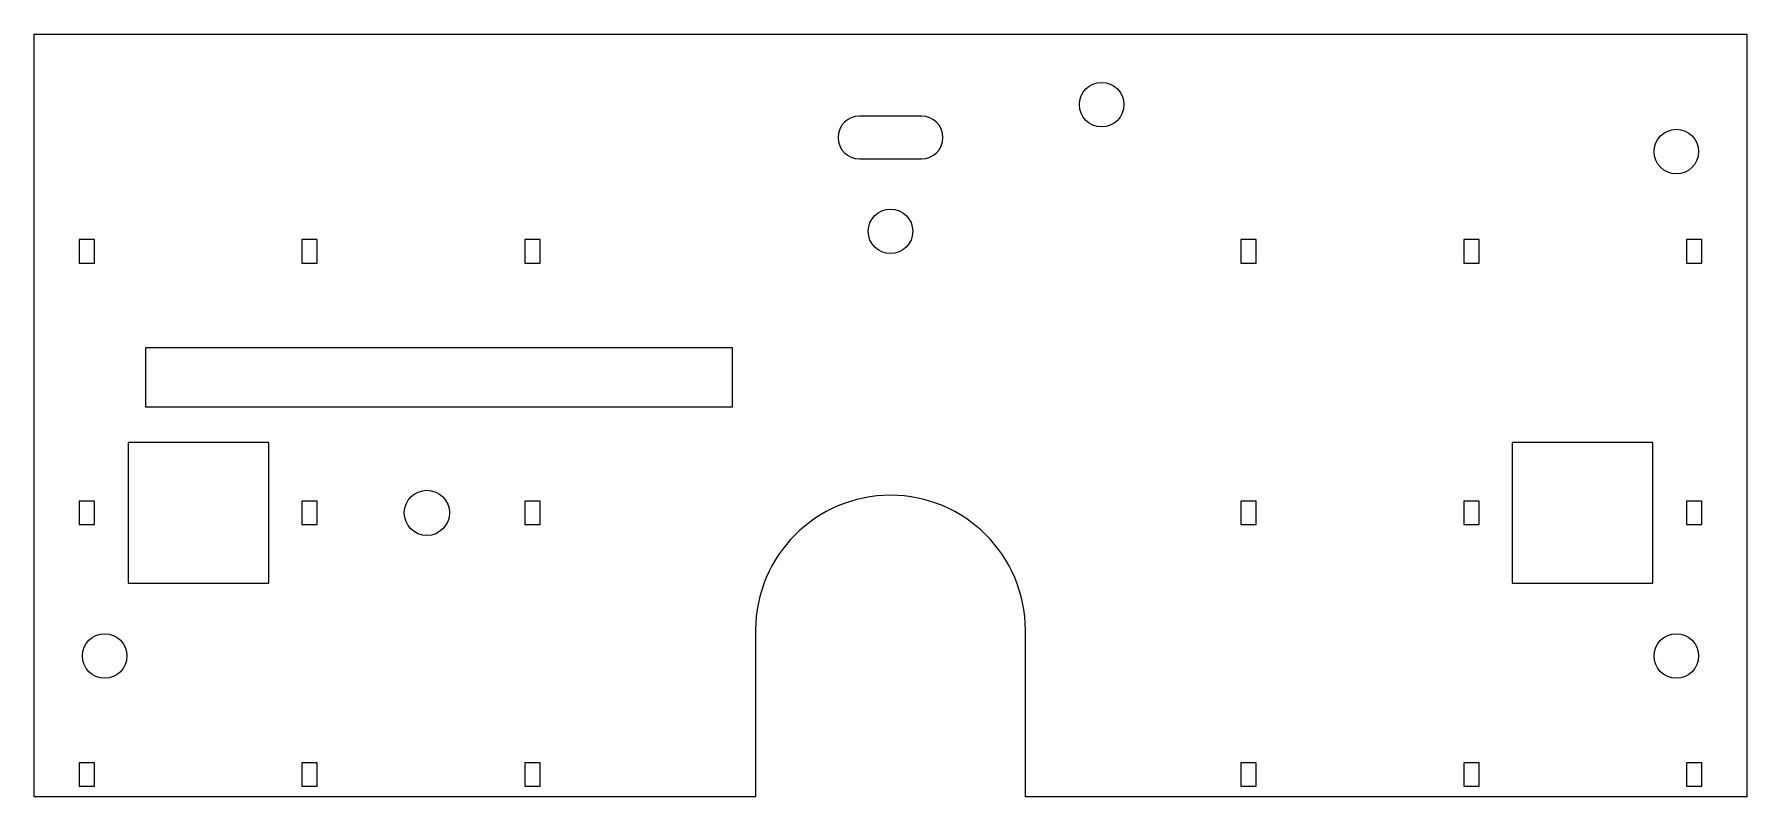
# Model space of a CAD drawing. Header units: millimetres. Extents: x 0 to 146, y 0 to 65.
import ezdxf

# ---------------------------------------------------------------- set-up
doc = ezdxf.new("R2010")
doc.units = ezdxf.units.MM

msp = doc.modelspace()

# ---------------------------------------------------------------- linework, layer by layer
at = {"color": 7, "linetype": 'Continuous', "lineweight": 25}
for p, q in [((0, 65), (146, 65)), ((0, 0), (0, 65)), ((146, 65), (146, 0)), ((75.65, 58.025), (70.35, 58.025)), ((70.35, 54.375), (75.65, 54.375)), ((3.825, 47.5), (3.825, 45.5)), ((5.125, 47.5), (3.825, 47.5)), ((5.125, 45.5), (5.125, 47.5)), ((22.825, 47.5), (22.825, 45.5)), ((24.125, 47.5), (22.825, 47.5)), ((24.125, 45.5), (24.125, 47.5)), ((41.825, 47.5), (41.825, 45.5)), ((43.125, 47.5), (41.825, 47.5)), ((43.125, 45.5), (43.125, 47.5)), ((102.875, 47.5), (102.875, 45.5)), ((104.175, 47.5), (102.875, 47.5)), ((104.175, 45.5), (104.175, 47.5)), ((121.875, 47.5), (121.875, 45.5)), ((123.175, 47.5), (121.875, 47.5)), ((123.175, 45.5), (123.175, 47.5)), ((140.875, 47.5), (140.875, 45.5)), ((142.175, 47.5), (140.875, 47.5)), ((142.175, 45.5), (142.175, 47.5)), ((3.825, 45.5), (5.125, 45.5)), ((22.825, 45.5), (24.125, 45.5)), ((41.825, 45.5), (43.125, 45.5)), ((102.875, 45.5), (104.175, 45.5)), ((121.875, 45.5), (123.175, 45.5)), ((140.875, 45.5), (142.175, 45.5)), ((9.5, 38.29), (59.5, 38.29)), ((9.5, 33.21), (9.5, 38.29)), ((59.5, 38.29), (59.5, 33.21)), ((59.5, 33.21), (9.5, 33.21)), ((8, 30.2), (8, 18.2)), ((20, 30.2), (8, 30.2)), ((20, 18.2), (20, 30.2)), ((126, 30.2), (126, 18.2)), ((138, 30.2), (126, 30.2)), ((138, 18.2), (138, 30.2)), ((3.825, 25.2), (3.825, 23.2)), ((5.125, 25.2), (3.825, 25.2)), ((5.125, 23.2), (5.125, 25.2)), ((22.825, 25.2), (22.825, 23.2)), ((24.125, 25.2), (22.825, 25.2)), ((24.125, 23.2), (24.125, 25.2)), ((41.825, 25.2), (41.825, 23.2)), ((43.125, 25.2), (41.825, 25.2)), ((43.125, 23.2), (43.125, 25.2)), ((102.875, 25.2), (102.875, 23.2)), ((104.175, 25.2), (102.875, 25.2)), ((104.175, 23.2), (104.175, 25.2)), ((121.875, 25.2), (121.875, 23.2)), ((123.175, 25.2), (121.875, 25.2)), ((123.175, 23.2), (123.175, 25.2)), ((140.875, 25.2), (140.875, 23.2)), ((142.175, 25.2), (140.875, 25.2)), ((142.175, 23.2), (142.175, 25.2)), ((3.825, 23.2), (5.125, 23.2)), ((22.825, 23.2), (24.125, 23.2)), ((41.825, 23.2), (43.125, 23.2)), ((102.875, 23.2), (104.175, 23.2)), ((121.875, 23.2), (123.175, 23.2)), ((140.875, 23.2), (142.175, 23.2)), ((8, 18.2), (20, 18.2)), ((126, 18.2), (138, 18.2)), ((61.5, 14.2), (61.5, 0)), ((84.5, 0), (84.5, 14.2)), ((3.825, 2.9), (3.825, 0.9)), ((5.125, 2.9), (3.825, 2.9)), ((5.125, 0.9), (5.125, 2.9)), ((22.825, 2.9), (22.825, 0.9)), ((24.125, 2.9), (22.825, 2.9)), ((24.125, 0.9), (24.125, 2.9)), ((41.825, 2.9), (41.825, 0.9)), ((43.125, 2.9), (41.825, 2.9)), ((43.125, 0.9), (43.125, 2.9)), ((102.875, 2.9), (102.875, 0.9)), ((104.175, 2.9), (102.875, 2.9)), ((104.175, 0.9), (104.175, 2.9)), ((121.875, 2.9), (121.875, 0.9)), ((123.175, 2.9), (121.875, 2.9)), ((123.175, 0.9), (123.175, 2.9)), ((140.875, 2.9), (140.875, 0.9)), ((142.175, 2.9), (140.875, 2.9)), ((142.175, 0.9), (142.175, 2.9)), ((61.5, 0), (0, 0)), ((3.825, 0.9), (5.125, 0.9)), ((22.825, 0.9), (24.125, 0.9)), ((41.825, 0.9), (43.125, 0.9)), ((146, 0), (84.5, 0)), ((102.875, 0.9), (104.175, 0.9)), ((121.875, 0.9), (123.175, 0.9)), ((140.875, 0.9), (142.175, 0.9))]:
    msp.add_line(p, q, dxfattribs=at)
for centre, radius in [((91, 59), 1.9), ((140, 55), 1.9), ((73, 48.2), 1.9), ((33.475, 24.2), 1.927), ((6, 12), 1.9), ((140, 12), 1.9)]:
    msp.add_circle(centre, radius, dxfattribs=at)
for centre, radius, start, end in [((70.35, 56.2), 1.825, 90, 270), ((75.65, 56.2), 1.825, 270, 90), ((73, 14.2), 11.5, 0, 180)]:
    msp.add_arc(centre, radius, start, end, dxfattribs=at)

doc.saveas('drawing.dxf')
